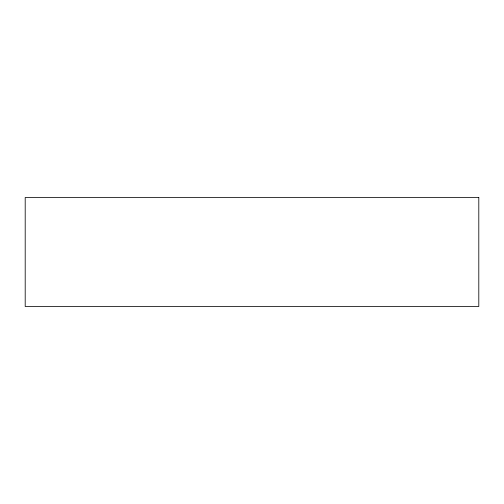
<?xml version="1.0" encoding="UTF-8"?>
<svg xmlns="http://www.w3.org/2000/svg" width="504" height="504" viewBox="0 0 504 504"><rect width="100%" height="100%" fill="white"/><g stroke="black" fill="none" stroke-linecap="round" stroke-linejoin="round"><path stroke-width="0.76" d="M478.8 197.511L25.2 197.511L25.2 306.489L478.8 306.489L478.8 197.511"/></g></svg>
